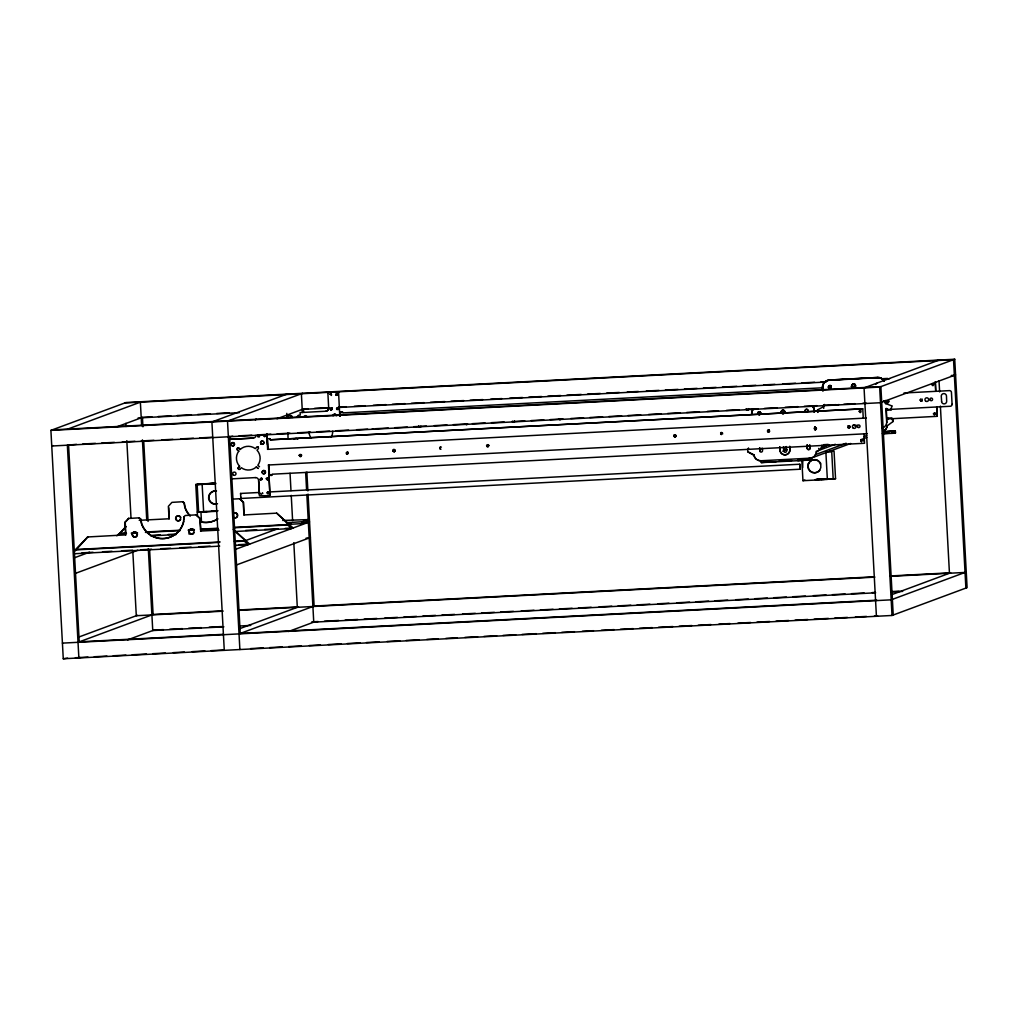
<?xml version="1.0" encoding="UTF-8"?>
<svg xmlns="http://www.w3.org/2000/svg" width="1018" height="1018" viewBox="0 0 1018 1018"><rect width="100%" height="100%" fill="white"/><g stroke="black" fill="none" stroke-linecap="round" stroke-linejoin="round"><path stroke-width="1.5" d="M240.935 497.153L240.833 498.464L800.072 469.222L800.123 466.651L799.804 464.221L267.492 492.05M760.624 413.143L760.535 412.799A1.374 1.374 0 0 0 758.334 412.29A1.374 1.374 0 0 0 758.601 414.517A1.374 1.374 0 0 0 760.624 413.512L760.611 412.964M828.563 387.273L828.55 386.725A1.374 1.374 0 0 1 831.197 386.407M816.232 452.246L822.15 447.844L822.01 445.337M887.276 408.752L887.34 409.999L887.416 408.702L886.029 408.816L886.703 422.597A6.808 6.782 69.7 0 1 882.186 428.209M886.843 422.546L886.665 420.701M887.925 418.131L887.989 419.378L887.925 418.131L891.819 417.876L892.951 421.579L887.034 425.995A6.808 6.782 69.7 0 1 883.395 431.225M196.156 514.854L199.808 518.531L200.775 530.963L200.101 518.416L196.156 514.854L185.251 515.515L183.914 516.839L183.571 521.292A21.938 21.862 69.7 0 1 141.375 523.494L140.548 519.104L139.072 517.933L140.84 518.989L141.667 523.392A21.938 21.862 69.7 0 0 183.851 521.191M183.965 519.702L183.914 516.839M237.996 468.471L239.637 466.219L238.123 467.898M238.123 468.14L238.276 468.98M257.808 435.831L257.948 436.595M259.59 436.531L258.636 435.08M260.137 478.829L260.672 479.923M261.995 479.274L261.855 478.524M262.784 493.666L262.466 492.712M266.271 478.791L266.614 478.04M266.385 478.498L267.67 479.656M267.161 492.89L267.467 493.845M268.816 471.207L269.935 495.079L268.485 464.959M272.175 474.541L272.073 474.846M299.254 455.542L299.636 454.69M301.481 455.72L301.315 454.868M331.575 394.691L331.232 395.455M332.237 409.376L331.932 408.422M337.365 395.251L335.889 394.997L335.927 393.966M336.513 408.892L336.856 408.142M336.627 408.6L337.149 409.707M340.279 416.158L340.826 412.074M346.184 452.768L346.769 454.003M348.283 453.277L347.418 451.928M392.986 450.325L393.139 451.165M394.335 451.661L395.213 450.503M418.652 425.893L419.62 427.191M420.879 426.071L420.587 426.886M486.591 445.426L487.189 446.673M488.818 445.604L488.207 446.647M675.914 436.162L675.659 435.055L674.463 434.851M720.871 432.688L721.202 434.444M746.97 409.987L746.385 408.74M748.383 409.529L748.548 408.625M767.572 431.619L767.521 430.487M784.611 412.15A1.692 1.692 0 0 0 782.435 410.19A1.692 1.692 0 0 0 781.824 413.041A1.692 1.692 0 0 0 784.611 412.15L784.636 411.705M814.107 428.654L814.489 427.802M816.334 428.82L816.169 427.98M848.236 425.804L848.096 427.687M849.954 427.089L849.585 425.957M862.997 441.138L862.399 439.891M920.17 399.985L920.806 398.891M922.155 399.043L922.244 400.723M935.466 414.504L934.969 412.977M935.657 414.186L935.402 413.372M802.744 460.098L802.706 467.682M255.429 419.925L255.569 419.492M328.827 392.248L327.885 393.304L328.687 407.951A3.13 3.118 69.7 0 1 325.735 411.234L300.081 412.583L300.31 415.077L299.063 415.179A1.883 1.871 0 0 0 297.294 417.151L297.396 417.113M237.169 448.454L237.232 449.587M257.898 435.589L257.859 436.633L259.106 437.002M264.146 435.259L264.362 436.467M265.825 436.213L265.138 434.775M261.919 479.529L261.69 478.32M299.279 455.25L299.865 454.499M331.372 395.239L331.155 394.03M337.798 394.628L337.276 395.289M338.396 409.3L337.963 407.951M393.075 450.045L393.012 450.91M395.188 450.796L394.704 451.496M467.656 423.921L466.613 424.811L465.493 424.022M486.693 445.159L486.757 446.278M561.262 419.022L559.938 419.9L559.047 418.843M673.903 435.373L674.4 436.887M675.43 436.875L676.016 436.124M722.627 433.986L722.373 432.637M769.43 431.543L769.264 430.156M850.043 427.051L849.152 427.967M860.986 440.349L861.482 441.863M886.894 401.13L887.391 402.644M259.577 492.457L240.566 493.45L240.833 498.464M799.804 464.221L800.072 469.222M328.063 392.681L328.674 392.261L327.949 392.923M257.808 435.628L258.737 435.042M258.521 448.48L256.994 450.147A11.911 11.872 69.7 0 1 257.847 465.264L259.501 466.74M268.001 479.414L267.721 477.849M329.59 394.322L330.532 393.737M267.149 492.674L267.823 492.139M337.467 395.124L337.658 393.864L336.411 393.495M338.256 409.516L338.167 408.103M348.283 453.519L346.947 454.143M373.95 429.087L372.003 429.189M420.854 426.606L420.103 427.204M440.056 447.36L439.725 448.493L440.947 449.243M674.069 435.131L673.84 436.238M720.617 432.968L721.368 432.37M769.519 431.517L768.768 432.103M816.321 429.062L815.571 429.66M887.06 400.888L886.958 402.263M861.152 440.107L861.05 441.481M934.499 412.824L933.366 413.753L934.333 415.051M238.81 451.076L237.321 449.841L238.81 451.076A11.911 11.872 69.7 0 0 239.548 466.257M218.946 542.416L75.116 549.924L87.828 536.855L75.179 550.967M124.921 522.438L128.752 518.378L124.921 522.438L125.596 534.972M116.803 535.786L119.78 533.356L126.105 533.025M119.78 533.356L125.888 526.535M119.691 533.674L126.016 526.624M168.746 507.778L169.052 518.862L168.377 506.328L171.915 502.37L182.82 501.709L184.296 502.879L185.111 507.269A21.938 21.862 69.7 0 0 190.277 515.808M240.21 449.434L238.823 448.174L240.21 449.434A11.911 11.872 69.7 0 1 255.302 448.62L256.905 447.017M237.232 448.251L238.11 447.844M239.739 469.349L241.317 467.72A11.911 11.872 69.7 0 0 256.32 466.969L258.33 468.458M271.984 475.075L271.348 475.47M300.997 456.433L301.544 455.097L300.615 454.372M268.587 493.972L268.879 492.585M440.272 447.169L440.132 448.951M513.975 422.177L514.523 420.854M748.319 409.732L747.148 410.114M815.838 429.532L816.449 428.502L815.736 427.585M269.426 495.639L270.037 495.041L269.299 495.69M817.683 412.392L817.556 409.885L823.689 406.64A6.273 6.248 69.7 0 1 823.906 405.851M336.958 408.002L337.811 407.824M301.086 456.395L299.865 456.484M267.569 479.694L267.925 478.002M393.368 449.651L394.017 449.434M514.077 422.152L512.614 422.076M487.368 446.8L488.309 446.609M675.519 436.837L674.87 437.053M767.814 430.092L768.755 429.901M814.616 427.649L815.558 427.445M888.51 402.594L887.569 402.784M848.134 425.842L849.674 425.918M922.104 400.888L921.112 401.092M50.9 430.372L125.977 402.53L954.731 359.239L967.1 587.628L892.022 615.47L63.269 658.761L50.9 430.372L879.654 387.082L954.731 359.239M67.71 429.1L141.578 401.716M52.949 445.566L51.753 446.011L880.494 402.721L955.584 374.879M76.465 444.332L67.353 445.197L78.87 657.946L80.078 657.501M116.014 427.153L142.431 417.355L151.911 416.858M213.118 421.516L286.987 394.119M302.588 393.304L227.51 421.147L239.879 649.535M256.269 419.161L255.378 419.823M265.227 418.691L264.973 418.678M338.549 392.452L338.167 392.057M228.35 436.786L232.74 436.175M277.023 418.742L303.44 408.943L308.2 408.689M287.038 417.647L286.936 417.685A1.883 1.871 0 0 1 288.705 415.726L288.807 415.675M292.281 417.38A1.883 1.871 0 0 0 290.295 415.611L290.206 415.637A1.883 1.871 0 0 1 292.179 417.418L292.268 417.38M328.687 407.951L328.776 407.913A3.13 3.118 69.7 0 1 325.824 411.196L325.824 411.196M228.999 439.407L253.253 438.109L229.101 439.369M269.923 438.923L270.343 439.789L862.755 408.816L863.264 418.207M342.85 412.557L341.272 411.756M267.378 444.624L266.78 433.693L267.632 449.32M268.141 449.294L267.632 439.903M256.32 466.969L257.808 468.204M268.981 464.933L269.401 474.35L270.483 475.355M182.82 501.709L184.003 502.981L184.831 507.384A21.938 21.862 69.7 0 0 189.984 515.91M255.302 477.633L255.391 477.595A3.13 3.118 69.7 0 1 258.687 480.56L259.539 495.741L269.146 495.702M258.585 480.598L259.475 495.206M74.67 557.699L89.508 552.189M243.938 514.955L243.556 502.307L239.612 498.744L243.264 502.408L243.938 514.955L276.68 513.148L293.133 527.973M75.523 573.338L137.812 550.242M276.68 513.148L288.896 524.524L233.58 527.413M286.312 522.667L302.155 521.763L307.958 519.613L308.06 521.483L302.257 523.634L288.221 524.372M234.751 541.589L244.231 541.092L277.914 528.647M233.949 527.782L287.687 524.97L291.263 523.697M235.68 549.287L309.548 521.89M236.532 564.926L310.401 537.529M78.462 637.166L137.506 615.279M78.03 642.307L153.107 614.465L222.649 610.825M63.269 658.761L67.595 658.15M127.53 639.902L153.947 630.104L163.427 629.608M828.932 380.019A7.559 7.533 69.7 0 0 822.608 387.883L822.468 387.005A7.559 7.533 69.7 0 1 828.792 380.07L877.86 377.462A6.808 6.782 69.7 0 1 884.158 380.961M823.231 390.708A6.973 6.948 69.7 0 1 822.328 388.176A7.559 7.533 69.7 0 1 828.652 380.312L828.805 380.261M751.793 414.135L751.653 414.186A7.559 7.533 69.7 0 1 753.307 409.045M822.328 388.176L822.468 388.125A6.973 6.948 69.7 0 0 822.964 389.856M828.792 380.07L877.86 377.462M877.58 377.754L877.732 377.703A6.808 6.782 69.7 0 1 884.031 381.203M939.13 360.054L864.053 387.896L876.422 616.284M814.145 409.796L814.184 409.121A6.808 6.782 69.7 0 0 812.364 405.838M823.689 406.64L823.537 406.691A6.273 6.248 69.7 0 1 824.504 404.451M814.349 411.017L814.273 411.959M817.556 409.885L817.836 412.328M239.472 628.755L298.516 606.868L238.454 609.998M239.026 633.896L314.117 606.054L874.462 576.786M864.893 403.535L866.102 403.09L862.933 403.255M747.746 449.218L747.734 451.776L754.096 455.453A6.808 6.782 69.7 0 0 756.629 459.347M862.755 408.816L270.343 439.789M747.734 451.776L753.994 454.83M883.751 400.736A6.273 6.248 69.7 0 1 885.52 403.459L885.66 403.408A6.273 6.248 69.7 0 0 883.891 400.685M891.819 406.004L891.081 409.809L891.017 408.562M288.539 631.491L314.956 621.693M779.712 446.966L780.017 450.045A5.014 5.001 69.7 0 0 785.285 454.791A5.014 5.001 69.7 0 0 790.006 449.523L789.841 446.38M782.766 451.228L787.181 449.6M854.369 424.862L854.229 424.913A1.374 1.374 0 0 0 856.952 425.13M786.367 446.571L786.456 450.923L786.227 446.635M779.877 450.096A5.014 5.001 69.7 0 0 785.145 454.842A5.014 5.001 69.7 0 0 789.866 449.574L790.006 449.523M753.854 454.881L753.956 455.504A6.808 6.782 69.7 0 0 760.93 460.772L761.197 460.709M761.057 460.76L761.299 462.592L771.008 461.701M807.019 445.184L807.338 448.264A1.374 1.374 0 0 0 808.776 449.562A1.374 1.374 0 0 0 810.086 448.111L809.959 445.82M807.185 448.314A1.374 1.374 0 0 0 808.636 449.612A1.374 1.374 0 0 0 809.946 448.174L810.086 448.111M892.824 419.085L892.951 421.579M941.548 401.448A2.57 2.558 69.7 0 0 944.246 403.879A2.57 2.558 69.7 0 0 946.664 401.181L946.473 396.015A2.57 2.558 69.7 0 0 943.686 393.61A2.57 2.558 69.7 0 0 941.268 396.307L941.637 401.41M822.15 447.844L821.87 445.4M816.181 451.368L835.307 444.281M864.015 433.884L864.524 443.275L272.2 474.21M887.072 425.359L887.174 425.931A6.808 6.782 69.7 0 1 883.535 431.174M815.24 454.702L846.136 443.237M863.786 436.697L866.725 435.602M885.8 409.63L950.316 406.258A1.883 1.871 0 0 0 952.097 404.286L952.186 404.248M809.972 460.047L810.901 459.703L810.735 457.807L809.73 458.227L809.972 460.047L761.299 462.592M811.83 457.884L809.781 458.354M850.641 443.479L812.402 457.667L809.285 457.833M860.948 439.661L866.827 437.486M894.695 431.276L895.356 431.034L895.458 432.917C894.911 429.507 887.136 431.886 883.026 431.912M937.196 416.324L936.687 406.933L937.196 416.324L886.882 418.983M891.603 594.703L950.647 572.803L890.33 575.959M966.247 571.989L891.17 599.831L62.416 643.121M801.79 459.283L802.947 480.7L804.882 480M337.136 395.366L336.055 395.2M331.321 410.165L332.097 408.625M268.701 438.669L269.757 438.707M239.574 469.438L238.619 469.413M394.437 451.623L393.75 451.699M440.438 447.08L441.392 447.106M887.441 400.608L888.841 401.028M849.254 427.929L847.79 427.484M893.944 431.148L892.061 431.238L893.982 431.136M891.628 433.299L893.626 433.197L891.717 433.312M821.45 447.716L821.03 447.551M819.032 448.607L818.625 448.442M894.593 431.301L894.631 433.184L883.128 433.795M822.251 446.978L824.364 446.686L822.468 446.673M894.364 431.314L894.466 433.197M822.76 446.228L826.781 445.795L823.091 445.82M197.505 516.304L195.787 484.504L215.651 483.016M217.368 511.278L198.637 512.13L197.148 484.593L214.734 483.27M215.192 483.334L195.787 484.504M829.772 451.496L834.047 451.178L835.549 478.702L815.253 479.694M816.003 479.414L833.195 478.982L831.706 451.445L825.865 451.89L827.354 479.427L802.947 480.7M198.637 512.13L207.048 511.494M211.642 511.138L217.75 510.68M217.737 510.909L197.276 512.041M821.31 479.542L822.251 479.465M822.862 479.453L824.771 479.313M828.168 444.395L823.498 444.713M823.562 445.451L829.225 444.942L824.911 444.955M776.174 461.676L771.529 461.879L774.125 461.803M894.046 431.339L894.148 433.21L893.931 431.339M797.539 460.454L800.861 460.34L797.845 460.569M124.769 402.975L953.522 359.685L965.891 588.086M828.652 380.312L877.732 377.703M158.235 416.527L170.884 415.866M177.196 415.535L191.422 414.797M197.746 414.466L210.395 413.804M216.707 413.473L229.355 412.812M314.549 408.358L327.249 407.696M338.358 407.124L346.298 406.704M354.239 406.297L365.347 405.711M373.288 405.291L385.975 404.63M392.324 404.299L405.024 403.637M411.374 403.306L424.073 402.644M430.423 402.314L444.713 401.563M451.063 401.232L463.763 400.57M470.112 400.239L482.812 399.578M490.752 399.158L501.861 398.585M509.802 398.165L522.501 397.504M528.851 397.173L541.538 396.511M547.888 396.18L560.587 395.518M566.937 395.175L581.227 394.437M587.577 394.106L600.276 393.444M606.626 393.113L619.326 392.439M627.266 392.032L638.375 391.446M646.315 391.039L659.015 390.378M665.365 390.047L678.064 389.372M684.414 389.041L697.101 388.38M703.451 388.049L716.15 387.387M722.5 387.056L736.79 386.306M743.14 385.975L755.84 385.313M763.78 384.906L774.889 384.32M782.829 383.901L795.529 383.239M801.879 382.908L814.578 382.246M820.928 381.915L825.687 381.661M882.835 378.683L887.594 378.429M138.104 417.965L239.217 412.684M302.231 409.389L332.39 407.811M338.739 407.48L826.069 382.03M881.626 379.129L889.567 378.721M951.245 375.489L954.375 375.324M288.705 415.713L290.295 415.599M342.913 412.888L822.582 387.794M851.073 386.344L855.934 386.051M52.109 429.914L880.863 386.636L893.231 615.025M903.997 392.986L949.463 390.619A1.883 1.871 0 0 1 951.448 392.388L952.085 404.286M82.776 444.001L95.425 443.339M101.749 443.021L114.385 442.359M122.287 441.939L134.936 441.278M141.26 440.947L153.909 440.285M161.811 439.878L172.869 439.305M180.771 438.885L193.42 438.224M199.732 437.893L212.38 437.231M239.09 435.844L251.79 435.182M258.139 434.851L270.839 434.177M277.189 433.846L289.888 433.184M297.816 432.777L310.515 432.116M316.865 431.785L329.565 431.11M335.915 430.779L348.614 430.118M356.554 429.711L367.663 429.125M375.604 428.705L388.303 428.044M394.653 427.713L407.353 427.051M413.702 426.72L426.402 426.058M434.33 425.639L447.029 424.977M453.379 424.646L466.079 423.984M472.428 423.653L485.128 422.992M491.478 422.661L504.177 421.999M512.118 421.579L524.817 420.918M531.167 420.587L543.866 419.925M550.216 419.594L562.916 418.932M570.844 418.513L583.543 417.851M589.893 417.52L602.592 416.858M608.942 416.527L621.642 415.866M627.991 415.535L640.691 414.86M648.631 414.453L661.331 413.792M667.681 413.461L680.38 412.799M686.73 412.455L699.43 411.794M707.37 411.387L718.479 410.801M726.407 410.394L739.106 409.72M745.456 409.389L758.155 408.727M764.505 408.396L777.205 407.734M785.145 407.315L797.845 406.653M804.195 406.322L816.894 405.66M823.244 405.329L835.943 404.668M843.884 404.248L854.993 403.675M887.34 409.999L891.234 409.758M267.53 449.358L866.318 418.042M888.141 419.327L886.742 419.441L886.296 408.333M883.815 431.619L895.344 431.034M268.383 464.997L867.158 433.693M882.39 433.566L890.012 433.172M231.162 478.893L255.391 477.595M197.148 484.593L215.88 483.754M760.93 460.772L809.997 458.164A6.808 6.782 69.7 0 0 816.372 452.196M778.923 461.281L791.597 460.62M797.934 460.289L810.901 459.691M232.028 499.138L239.612 498.744M128.459 518.48L139.364 517.818M139.212 520.325L169.344 518.76M282.737 520.465L307.958 519.613M303.669 522.578L308.352 522.336M132.416 532.694L135.585 532.529M146.643 531.956L179.842 530.225M189.323 529.729L194.069 529.475M200.381 529.144L217.776 528.24M118.572 533.801L126.474 533.394M131.22 533.152L137.532 532.821M145.434 532.401L180.211 530.582M188.114 530.174L194.438 529.844M200.762 529.513L218.145 528.609M87.535 536.97L125.888 534.87M200.482 531.065L219.035 530.098M152.306 535.328L160.22 534.921M168.135 534.501L174.46 534.17M245.656 530.454L256.727 529.882M264.642 529.462L275.713 528.889M285.218 528.393L291.555 528.062M133.409 536.791L136.577 536.626M150.817 535.888L176.127 534.565M188.788 533.903L193.535 533.661M234.662 531.511L291.632 528.533L287.687 524.97M76.325 549.478L220.155 541.958M234.382 541.22L245.44 540.647L235.209 531.421M306.074 538.14L309.192 537.975M81.962 552.85L93.032 552.278M102.525 551.781L112.018 551.285M121.511 550.789L132.582 550.204M140.497 549.796L151.567 549.211M161.06 548.715L170.553 548.231M180.046 547.735L191.129 547.15M199.032 546.742L210.115 546.157M238.594 544.668L246.509 544.261M74.441 553.728L219.684 546.132M235.514 545.304L248.188 544.643L244.231 541.092M223.018 611.194L136.297 615.725L132.798 551.069M238.823 610.367L874.831 577.142M890.712 576.315L965.051 572.434M169.739 629.277L182.362 628.615M188.674 628.284L201.309 627.635M209.199 627.215L221.822 626.554M311.801 621.858L318.138 621.527M324.488 621.196L338.765 620.446M345.115 620.115L357.814 619.453M364.164 619.122L376.864 618.46M384.804 618.041L397.504 617.379M403.853 617.048L416.553 616.386M422.903 616.055L435.602 615.394M441.952 615.063L454.652 614.401M462.579 613.981L475.279 613.32M481.629 612.989L494.328 612.327M500.678 611.996L513.377 611.334M521.318 610.915L534.017 610.253M540.367 609.922L553.067 609.26M559.416 608.929L572.116 608.268M578.466 607.937L591.165 607.262M599.106 606.855L611.805 606.194M618.142 605.863L630.842 605.201M637.192 604.857L649.891 604.196M657.832 603.789L668.941 603.203M676.881 602.796L689.58 602.122M695.93 601.791L708.63 601.129M714.98 600.798L727.679 600.136M735.62 599.729L748.319 599.055M754.669 598.724L767.368 598.062M773.718 597.731L786.405 597.07M792.755 596.739L805.454 596.077M813.395 595.657L826.094 594.996M832.444 594.665L845.144 594.003M851.493 593.672L864.193 593.01M872.133 592.591L875.302 592.425M891.183 591.598L899.11 591.178M223.871 626.833L152.751 630.549L148.31 548.677M239.675 626.006L250.733 625.434M875.684 592.794L313.748 622.138L306.838 494.544M891.564 591.967L902.673 591.382M223.057 634.341L79.226 641.849L68.55 444.751M876.778 600.2L240.235 633.451L229.559 436.34M75.396 657.743L87.981 657.081M94.305 656.75L106.941 656.101M113.265 655.77L125.914 655.108M132.238 654.778L146.465 654.027M152.776 653.696L165.425 653.047M173.327 652.627L184.385 652.054M192.287 651.635L204.936 650.973M211.26 650.642L223.909 649.98M250.606 648.593L263.306 647.932M269.655 647.601L282.355 646.939M288.705 646.595L301.404 645.934M309.345 645.527L320.454 644.941M328.394 644.534L341.094 643.86M347.443 643.529L360.143 642.867M366.493 642.536L379.192 641.874M387.12 641.467L399.819 640.793M406.169 640.462L418.869 639.8M426.809 639.393L437.918 638.808M445.859 638.388L456.967 637.815M464.908 637.395L477.607 636.734M483.957 636.403L496.657 635.741M503.007 635.41L515.706 634.748M522.056 634.418L536.333 633.667M542.683 633.336L555.383 632.674M561.732 632.343L574.432 631.682M582.372 631.262L593.481 630.689M601.422 630.269L614.121 629.608M620.471 629.277L633.171 628.615M639.52 628.284L652.22 627.61M658.57 627.279L672.847 626.541M679.197 626.21L691.896 625.548M698.246 625.217L710.946 624.543M718.886 624.136L729.995 623.55M737.935 623.143L750.635 622.482M756.985 622.138L769.684 621.476M776.034 621.145L788.734 620.484M795.083 620.153L807.783 619.491M814.133 619.16L828.41 618.41M834.76 618.079L847.46 617.417M855.4 616.997L866.509 616.424M874.449 616.005L877.631 615.839M894.593 432.93L895.446 432.904M829.67 451.508L831.706 451.445M206.285 484.008L207.914 483.957M208.626 483.906L209.441 483.894M817.225 479.173L824.86 478.982M832.495 478.778L835.549 478.702M809.895 457.807L810.735 457.807M747.543 410.101L746.639 409.847M815.38 429.685L814.718 429.596M330.43 393.775L331.244 393.991M768.577 432.128L767.674 431.874M674.756 434.801L675.888 435.577M331.41 410.139L330.43 409.72M269.032 438.605L270.024 438.898M393.928 449.46L395.111 450.529M394.144 451.687L393.241 451.432M347.125 451.916L347.787 451.992M257.35 446.877L258.267 447.118M347.342 454.13L346.438 453.875M238.008 447.882L238.683 447.971M300.539 456.573L299.356 455.504M271.119 475.495L270.126 475.202M260.964 478.066L261.791 478.295M267.314 479.745L266.601 479.491M261.168 480.038L260.188 479.618M921.214 401.054L920.272 399.947M862.119 439.801L862.933 440.247M721.482 434.546L720.68 434.088M513.225 422.305L512.334 421.261M487.826 444.599L488.64 445.057M341.921 411.717L342.595 411.985M264.82 436.697L264.095 436.302M257.643 446.889L258.457 447.347M885.52 403.459L891.959 405.953M920.921 400.952L920.323 400.252M768.934 430.029L769.544 430.97M394.5 449.587L395.06 450.249M260.901 493.476L261.448 494.315M233.237 529.258L249.677 544.096M888.549 400.837L888.918 401.626M488.347 444.866L488.716 445.642M337.391 393.711L337.721 394.399M330.697 409.872L330.366 409.185M240.566 493.45L240.744 494.137M757.977 413.639L757.888 412.926M784.573 411.463L784.649 411.896A1.692 1.692 0 0 1 783.058 413.664A1.692 1.692 0 0 1 781.277 412.061L781.315 411.628A1.692 1.692 0 0 1 784.573 411.45M939.029 380.872L939.627 391.917M940.39 406.106L949.45 573.249M895.204 431.021L895.318 432.968M893.677 431.352L893.779 433.235M885.864 400.43L886.042 403.586M885.724 400.558L885.876 403.484M879.654 387.082L892.022 615.47M822.608 387.883L822.773 391.039M823.549 405.266L823.715 408.422M814.285 409.745L814.413 412.061M814.26 412.112L814.031 408.994A6.808 6.782 69.7 0 0 812.211 405.711M815.062 426.771L815.214 429.698A6.273 6.248 69.7 0 0 814.845 428.794M814.909 426.733L815.087 429.901M809.768 445.044L809.934 448.174M807.147 444.815L807.338 448.264M789.688 446.444L789.866 449.574M783.618 446.724L783.847 451.012A1.374 1.374 0 0 0 785.298 452.31A1.374 1.374 0 0 0 786.596 450.859M783.478 446.775L783.707 451.063M779.852 446.902L780.017 450.045M762.533 448.302L762.507 450.643A1.374 1.374 0 0 1 761.21 452.094A1.374 1.374 0 0 1 759.759 450.796M759.784 448.442L759.912 450.732L759.593 447.666M748.472 447.971L748.535 449.231M338.6 392.719L339.77 416.184M303.44 408.943L303.606 412.099M306.851 472.021L307.881 490.943M308.047 494.099L314.117 606.054M301.379 393.75L302.397 412.544M305.642 472.467L306.583 489.811M302.155 521.763L302.257 523.634M286.796 413.359L287.051 418.093M287.865 432.981L288.094 439.152M290.041 473.281L290.983 490.625M291.237 495.359L292.611 520.58M293.808 542.658L297.307 607.313M211.909 421.961L224.278 650.349M202.149 484.466L203.651 512.003M200.94 511.952L201.475 521.89M142.431 417.355L142.94 426.809M143.716 441.01L148.068 521.42M149.608 549.809L153.107 614.465M140.369 402.161L141.655 425.689M142.418 439.878L146.77 520.3M125.876 423.348L126.054 426.504M126.817 440.692L131.004 517.958M125.214 522.323L125.723 531.74M819.808 470.316A6.579 6.566 69.3 0 1 810.582 471.283A6.579 6.566 69.3 0 1 809.603 462.032A6.579 6.566 69.3 0 1 818.828 461.065M820.012 462.312A6.579 6.566 69.3 0 1 820.826 463.814M193.954 532.567A2.507 2.494 69.7 0 1 190.226 533.432A2.507 2.494 69.7 0 1 190.022 529.602A2.507 2.494 69.7 0 1 193.827 530.073M217.852 518.9A21.938 21.862 69.7 0 1 201.399 521.954M217.572 519.002A21.938 21.862 69.7 0 1 201.106 522.056M180.619 519.422A2.507 2.494 69.7 0 1 176.725 520.147A2.507 2.494 69.7 0 1 177.03 516.177A2.507 2.494 69.7 0 1 180.771 517.513M233.822 513.212A2.507 2.494 69.7 0 1 237.156 513.772A2.507 2.494 69.7 0 1 236.889 517.157A2.507 2.494 69.7 0 1 233.516 517.182M233.529 513.327A2.507 2.494 69.7 0 1 237.385 515.299A2.507 2.494 69.7 0 1 233.758 517.653M217.496 503.745A6.579 6.553 70 0 1 208.601 498.273A6.579 6.553 70 0 1 216.147 491.096M216.172 504.012A6.579 6.553 70 0 1 208.919 497.293A6.579 6.553 70 0 1 216.49 490.969M761.07 460.721A6.808 6.782 69.7 0 1 757.43 459.869M751.793 413.219A7.559 7.533 69.7 0 1 752.926 409.732M806.752 412.023A1.374 1.374 0 0 1 805.353 410.241A1.374 1.374 0 0 1 807.503 409.541A1.374 1.374 0 0 1 807.427 411.794M809.755 445.375A1.374 1.374 0 0 1 807.363 445.502M761.846 448.378A1.374 1.374 0 0 1 760.471 448.454M812.071 405.762A6.808 6.782 69.7 0 1 813.891 409.045M806.6 412.074A1.374 1.374 0 0 1 805.213 410.292A1.374 1.374 0 0 1 807.363 409.605A1.374 1.374 0 0 1 807.287 411.857M784.369 413.054A1.692 1.692 0 0 1 781.557 412.583A1.692 1.692 0 0 1 783.173 410.241A1.692 1.692 0 0 1 784.624 412.697M809.895 445.324A1.374 1.374 0 0 1 807.516 445.451M877.72 377.513A6.808 6.782 69.7 0 1 884.018 381.012M831.184 387.464A1.374 1.374 0 0 1 828.639 387.425M831.184 387.654A1.374 1.374 0 0 1 829.072 388.189A1.374 1.374 0 0 1 829.097 386A1.374 1.374 0 0 1 831.197 386.586M831.133 387.718A1.374 1.374 0 0 1 829.11 387.871A1.374 1.374 0 0 1 829.136 385.835A1.374 1.374 0 0 1 831.159 386.038M854.891 384.27A1.692 1.692 0 0 1 854.433 387.082A1.692 1.692 0 0 1 852.079 385.478A1.692 1.692 0 0 1 854.535 384.028M875.862 384.397A1.374 1.374 0 0 1 877.134 383.302M838.857 404.502A3.767 3.754 69.7 0 1 835.104 404.693M256.103 435.271A3.13 3.118 69.7 0 1 253.164 438.147M294.113 439.343A2.57 2.558 69.7 0 1 297.74 439.152M333.115 415.878A1.629 1.629 0 0 1 334.655 414.161A1.629 1.629 0 0 1 336.373 415.7A1.629 1.629 0 0 0 333.382 415.013M303.848 416.947A1.629 1.629 0 0 1 306.991 416.782M311.203 438.224A11.911 11.872 69.7 0 1 309.001 432.243M332.708 431.174A11.911 11.872 69.7 0 1 331.092 437.32M855.311 385.504L855.273 385.937A1.692 1.692 0 0 1 852.015 386.115L851.939 385.669A1.692 1.692 0 0 1 853.529 383.901A1.692 1.692 0 0 1 855.311 385.504M859.192 411.259C860.808 415.484 862.373 408.053 859.192 411.259M931.763 384.346C933.379 388.571 934.944 381.139 931.763 384.346M935.326 381.915L935.733 391.332L935.326 381.915M212.966 483.563L214.773 483.461L212.966 483.563M214.454 511.087L216.261 510.998L214.454 511.087M891.577 431.416L893.524 431.314L891.577 431.416M816.894 479.631L818.714 479.529L817.009 479.618M808.368 463.61A6.579 6.566 69.3 0 0 815.062 472.836A6.579 6.566 69.3 0 0 819.681 462.439A6.579 6.566 69.3 0 0 808.368 463.61M132.493 533.877A2.507 2.494 69.7 0 0 135.712 536.779A2.507 2.494 69.7 0 0 136.603 532.541A2.507 2.494 69.7 0 0 132.493 533.877M132.2 533.979A2.507 2.494 69.7 0 0 135.432 536.893A2.507 2.494 69.7 0 0 136.323 532.643A2.507 2.494 69.7 0 0 132.2 533.979M188.992 531.014A2.507 2.494 69.7 0 0 192.211 533.928A2.507 2.494 69.7 0 0 193.115 529.678A2.507 2.494 69.7 0 0 188.992 531.014M175.656 517.869A2.507 2.494 69.7 0 0 178.888 520.771A2.507 2.494 69.7 0 0 179.779 516.533A2.507 2.494 69.7 0 0 175.656 517.869M758.245 414.25A1.374 1.374 0 0 0 760.471 413.372A1.374 1.374 0 0 0 758.588 411.896A1.374 1.374 0 0 0 758.245 414.25M758.55 414.339A1.374 1.374 0 0 0 760.764 413.448A1.374 1.374 0 0 0 758.894 411.985A1.374 1.374 0 0 0 758.55 414.339M852.499 387.031A1.692 1.692 0 0 0 855.285 386.127A1.692 1.692 0 0 0 853.109 384.168A1.692 1.692 0 0 0 852.499 387.031M828.919 388.24A1.374 1.374 0 0 0 831.146 387.349A1.374 1.374 0 0 0 829.263 385.886A1.374 1.374 0 0 0 828.919 388.24M233.275 474.91A1.629 1.629 0 0 0 235.96 474.044A1.629 1.629 0 0 0 233.873 472.161A1.629 1.629 0 0 0 233.275 474.91M261.079 443.899A1.629 1.629 0 0 0 263.764 443.034A1.629 1.629 0 0 0 261.664 441.15A1.629 1.629 0 0 0 261.079 443.899M231.684 445.439A1.629 1.629 0 0 0 234.369 444.573A1.629 1.629 0 0 0 232.269 442.69A1.629 1.629 0 0 0 231.684 445.439A1.629 1.629 0 0 0 234.471 444.535A1.629 1.629 0 0 0 232.371 442.652A1.629 1.629 0 0 0 231.786 445.4M262.669 473.383A1.629 1.629 0 0 0 265.354 472.505A1.629 1.629 0 0 0 263.268 470.621A1.629 1.629 0 0 0 262.669 473.383M857.805 427.267A1.311 1.311 0 0 0 859.968 426.567A1.311 1.311 0 0 0 858.276 425.04A1.311 1.311 0 0 0 857.805 427.267M852.995 427.916A1.845 1.845 0 0 0 856.036 426.936A1.845 1.845 0 0 0 853.657 424.799A1.845 1.845 0 0 0 852.995 427.916M261.168 443.873A1.629 1.629 0 0 0 263.853 443.008A1.629 1.629 0 0 0 261.766 441.112A1.629 1.629 0 0 0 261.168 443.873M262.771 473.345A1.629 1.629 0 0 0 265.456 472.479A1.629 1.629 0 0 0 263.357 470.596A1.629 1.629 0 0 0 262.771 473.345M930.363 400.354A1.311 1.311 0 0 0 932.539 399.654A1.311 1.311 0 0 0 930.846 398.127A1.311 1.311 0 0 0 930.363 400.354M925.566 401.016A1.845 1.845 0 0 0 928.607 400.023A1.845 1.845 0 0 0 926.227 397.885A1.845 1.845 0 0 0 925.566 401.016"/></g></svg>
